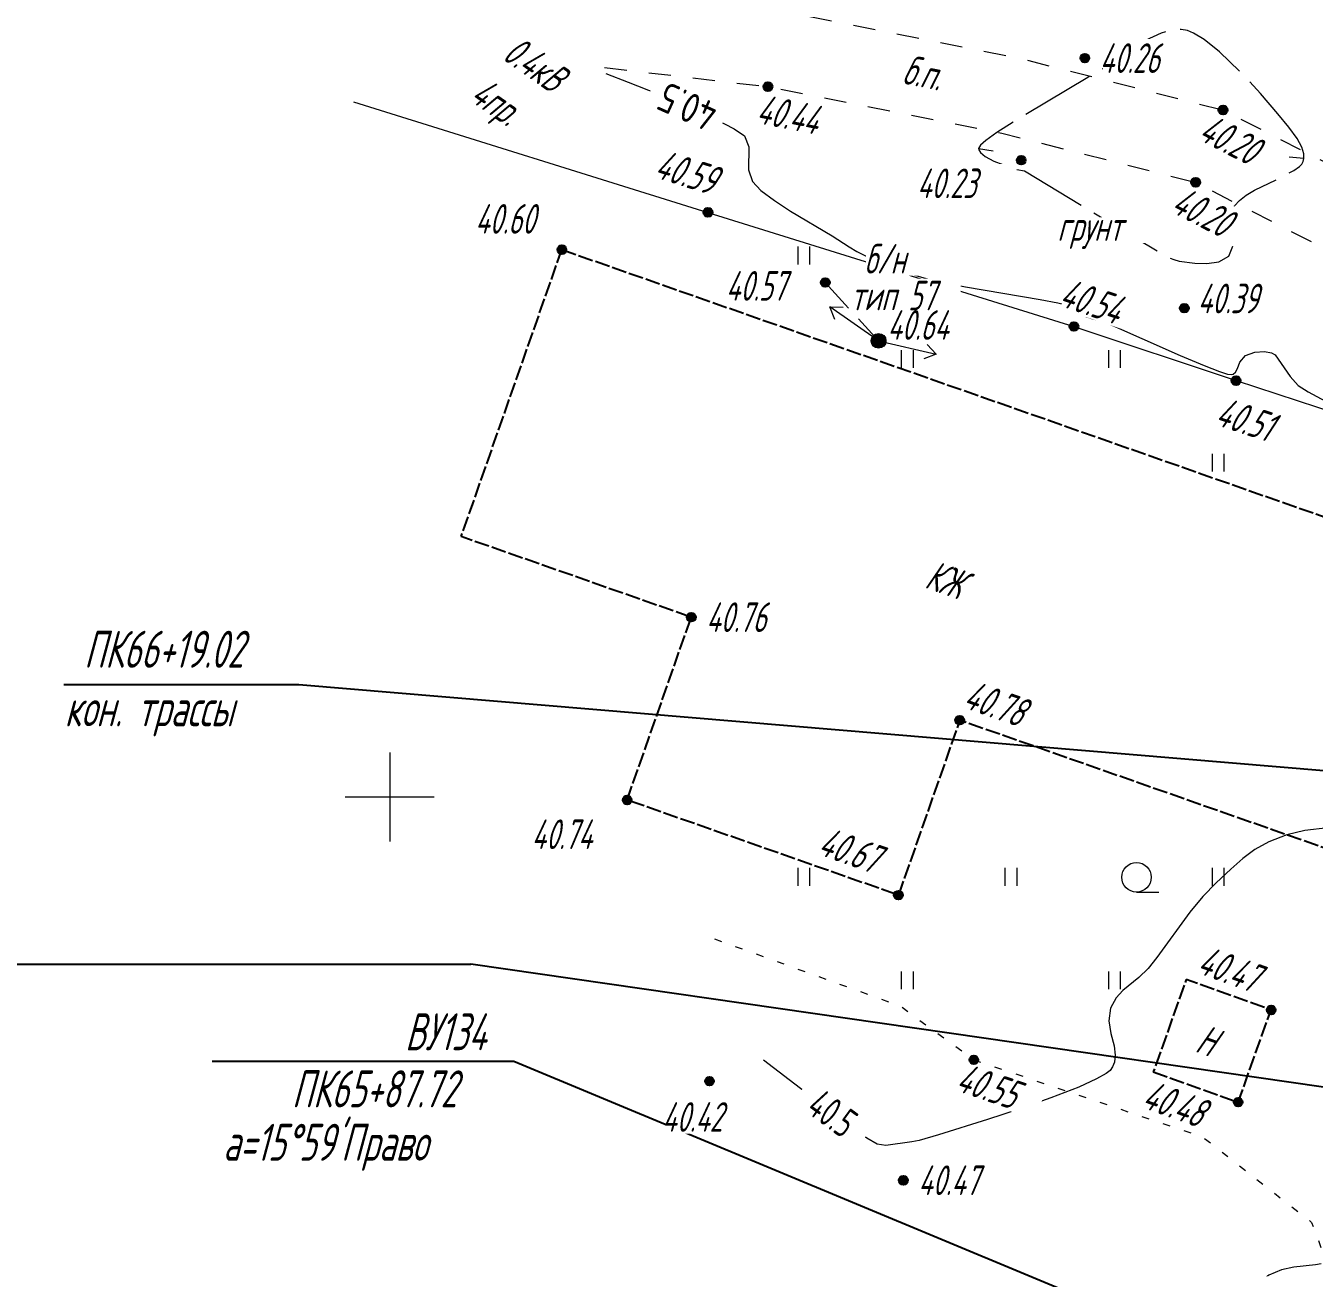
# Model space of a CAD drawing. Extents: x 2208637 to 2213412, y 575334 to 577367.
# Drawn here: x 2210937.7 to 2210981.24, y 576583.74 to 576626.06 of the extents above; entities that cross this region are included whole.
import ezdxf
from ezdxf.enums import TextEntityAlignment as Align

# ---------------------------------------------------------------- set-up
doc = ezdxf.new("R2010")
doc.units = 0
doc.header["$LTSCALE"] = 0.5
for name, pattern in [('2000_106', [3, 2, -1]), ('2000_13', [1, 1, 0]), ('2000_16', [1, 1, 0]), ('2000_366_2', [1.5, 0.5, -1]), ('500_189_3_2', [3, 1.5, -1.5]), ('500_329_3', [6, 5, -1])]:
    doc.linetypes.add(name, pattern=pattern)
doc.layers.get('0').update_dxf_attribs({"lineweight": 25})
for name, color, linetype, lineweight in [('ИИ_ГОРИЗОНТАЛИ_ОСН', 32, 'Continuous', 15), ('ИИ_ДОРОГИ_АД', 7, 'Continuous', 25), ('ИИ_КООРДИНАТНАЯ_СЕТКА', 3, 'Continuous', 25), ('ИИ_ЛЭП_НН', 7, 'Continuous', 25), ('ИИ_ОГРАДЫ', 7, 'Continuous', 25), ('ИИ_ОТМЕТКИ', 7, 'Continuous', 25), ('ИИ_СООРУЖЕНИЯ', 7, 'Continuous', 25), ('ИИ_ТРАССЫ_КЛС', 5, 'Continuous', 40), ('ИИ_УГОДЬЯ', 7, 'Continuous', 25)]:
    doc.layers.add(name, color=color, linetype=linetype, lineweight=lineweight)
doc.styles.add('BM431', font='', dxfattribs={"height": 1})
doc.styles.add('D431', font='', dxfattribs={"height": 1})
doc.styles.add('GOST 2.304', font='cs_gost2304.shx', dxfattribs={"width": 0.8, "oblique": 15})
doc.styles.get('BM431').set_extended_font_data('bm431', italic=True)
doc.styles.get('D431').set_extended_font_data('D431', italic=True)
doc.linetypes.add('2000_476_2_3', pattern='A,5,-0.5,[36,Topography.shx,S=1,R=0,X=0,Y=0],-0.5,5', length=11)

# ---------------------------------------------------------------- blocks, each defined once
blk = doc.blocks.new('Лист 024_УС_ПК2+00-ПК8+57.26|Для согласований 3 лист|Ситуация лист3|2000_115_5')
at = {"color": 0, "linetype": 'Continuous', "lineweight": -2}
for points in [[(0, 0), (4, 0)], [(3.25, 0.5), (4, 0), (3.25, -0.5)]]:
    blk.add_lwpolyline(points, dxfattribs=at)
blk = doc.blocks.new('*U24')
at = {"linetype": 'Continuous', "lineweight": -2, "true_color": 0xffffff}
h = blk.add_hatch(color=7, dxfattribs=at)
h.dxf.hatch_style = 1
edge = h.paths.add_edge_path()
edge.add_arc((-2.696, -4.608), 0.3, 0, 360)
at = {"color": 0, "linetype": '2000_106', "lineweight": -2, "ltscale": 2, "flags": 128}
blk.add_lwpolyline([(0, 0), (-2.696, -4.608)], dxfattribs=at)
at = {"color": 0, "linetype": 'Continuous', "lineweight": -2}
blk.add_circle((-2.696, -4.608), 0.3, dxfattribs=at)
blk = doc.blocks.new('500_12')
at = {"color": 0, "linetype": 'Continuous', "lineweight": -2, "flags": 128}
for points in [[(0, 3), (0, -3)], [(-3, 0), (3, 0)]]:
    blk.add_lwpolyline(points, dxfattribs=at)
at = {"color": 7, "linetype": 'Continuous', "lineweight": -2, "style": 'D431'}
blk.add_attdef('Вертикальная_подпись', (-0.5, 0.5), '', height=2, rotation=90, dxfattribs=at)
blk.add_attdef('Горизонтальная_подпись', (0.5, 0.5), '', height=2, dxfattribs=at)
blk = doc.blocks.new('500_329_6')
at = {"color": 0, "linetype": 'Continuous', "lineweight": -2}
blk.add_lwpolyline([(0, 0), (1, 0)], dxfattribs=at)
blk = doc.blocks.new('500_401')
at = {"color": 0, "linetype": 'Continuous', "lineweight": -2}
for points in [[(-0.4, 0), (-0.4, 1.2)], [(0.4, 0), (0.4, 1.2)]]:
    blk.add_lwpolyline(points, dxfattribs=at)
blk = doc.blocks.new('500_379')
at = {"color": 0, "linetype": 'Continuous', "lineweight": -2}
blk.add_lwpolyline([(0, -1), (1.5, -1)], dxfattribs=at)
blk.add_circle((0, 0), 1, dxfattribs=at)
blk = doc.blocks.new('500_330_1')
at = {"linetype": 'Continuous', "lineweight": -2}
h = blk.add_hatch(color=0, dxfattribs=at)
h.dxf.hatch_style = 1
edge = h.paths.add_edge_path()
edge.add_arc((0, 0), 0.3, 0, 360)
at = {"color": 0, "linetype": 'Continuous', "lineweight": -2}
blk.add_circle((0, 0), 0.3, dxfattribs=at)
at = {"color": 0, "linetype": 'Continuous', "lineweight": -2, "style": 'GOST 2.304', "flags": 1}
for tag, p in [('Номер', (-1, -1)), ('Номер_рабочей_станции', (-1, -3.5))]:
    blk.add_attdef(tag, text='', height=2, dxfattribs=at).set_placement(p, align=Align.RIGHT)
at = {"color": 0, "linetype": 'Continuous', "lineweight": -2, "style": 'GOST 2.304'}
blk.add_attdef('Высота', (1, -1), '', height=2, dxfattribs=at)
at = {"color": 0, "linetype": 'Continuous', "lineweight": -2, "style": 'GOST 2.304', "flags": 1}
blk.add_attdef('Код', (0, -3.5), '', height=2, dxfattribs=at)
blk = doc.blocks.new('*U57')
at = {"linetype": 'Continuous', "lineweight": -2, "true_color": 0xffffff}
h = blk.add_hatch(color=7, dxfattribs=at)
h.dxf.hatch_style = 1
edge = h.paths.add_edge_path()
edge.add_arc((0, 0), 0.5, 0, 360)
at = {"linetype": 'Continuous', "lineweight": -2}
h = blk.add_hatch(color=0, dxfattribs=at)
edge = h.paths.add_edge_path()
edge.add_arc((0, 0), 0.1, 0, 360)
at = {"color": 0, "linetype": 'Continuous', "lineweight": -2}
for radius in [0.5, 0.1]:
    blk.add_circle((0, 0), radius, dxfattribs=at)
for tag, p, style in [('Номер', (0, -3), 'D431'), ('Тип', (0, -5.5), 'D431'), ('Высота', (0, -8), 'D431'), ('Пояснительная_надпись', (0, -10.5), 'BM431')]:
    blk.add_attdef(tag, p, '', height=2, dxfattribs=dict(at, style=style))
blk = doc.blocks.new('*U55')
at = {"color": 7, "true_color": 0xffffff}
blk.add_wipeout([(-2.616, 1.1), (2.716, 1.1), (2.716, -1.1), (-2.616, -1.1)], dxfattribs=at)
at = {"color": 0, "linetype": 'Continuous', "lineweight": -2, "style": 'GOST 2.304'}
blk.add_attdef('Высота', text='', height=2, dxfattribs=at).set_placement((0, 0), align=Align.MIDDLE_CENTER)

msp = doc.modelspace()

# ---------------------------------------------------------------- linework, layer by layer
at = {"layer": 'ИИ_ГОРИЗОНТАЛИ_ОСН', "color": 32, "linetype": '500_329_3', "lineweight": 20, "elevation": 40.25, "flags": 128}
msp.add_lwpolyline([(2210980.665, 576622.255), (2210980.382, 576622.641), (2210980.016, 576623.092), (2210979.423, 576623.779), (2210978.742, 576624.509), (2210978.043, 576625.178), (2210977.518, 576625.6), (2210977.166, 576625.817), (2210976.96, 576625.902), (2210976.741, 576625.936), (2210976.478, 576625.922), (2210976.068, 576625.817), (2210975.524, 576625.568), (2210974.914, 576625.18), (2210974.266, 576624.679), (2210974.043, 576624.579), (2210973.59, 576624.317), (2210971.125, 576622.844), (2210970.517, 576622.459), (2210970.141, 576622.189), (2210969.961, 576622.027), (2210969.897, 576621.912), (2210969.906, 576621.869), (2210969.962, 576621.78), (2210970.123, 576621.65), (2210970.416, 576621.492), (2210971.105, 576621.223), (2210971.455, 576621.157), (2210975.231, 576618.869), (2210976.277, 576618.253), (2210976.494, 576618.16), (2210976.676, 576618.104), (2210977.204, 576618.045), (2210977.608, 576618.028), (2210978.022, 576618.084), (2210978.35, 576618.273), (2210978.486, 576618.614), (2210978.467, 576619.028), (2210978.408, 576619.431), (2210978.424, 576619.739), (2210978.552, 576619.983), (2210978.713, 576620.156), (2210978.938, 576620.341), (2210979.227, 576620.51), (2210980.198, 576620.981), (2210980.554, 576621.174), (2210980.747, 576621.305), (2210980.826, 576621.382), (2210980.869, 576621.473), (2210980.894, 576621.581), (2210980.889, 576621.741), (2210980.819, 576621.958)], close=True, dxfattribs=at)
at = {"layer": 'ИИ_ГОРИЗОНТАЛИ_ОСН', "elevation": 40.5, "flags": 128}
for points in [[(2210957.301, 576624.448), (2210958.054, 576624.162), (2210959.056, 576623.758), (2210960.063, 576623.333), (2210960.961, 576622.928), (2210961.64, 576622.584), (2210961.986, 576622.34), (2210962.14, 576621.972), (2210962.125, 576621.2), (2210962.261, 576620.8), (2210962.546, 576620.5), (2210963.001, 576620.158), (2210963.547, 576619.803), (2210964.954, 576618.965), (2210965.525, 576618.59), (2210965.782, 576618.437), (2210966.122, 576618.264), (2210966.81, 576617.959), (2210967.652, 576617.66), (2210968.17, 576617.508), (2210968.708, 576617.384), (2210969.458, 576617.241), (2210971.979, 576616.808), (2210972.578, 576616.699), (2210972.89, 576616.625), (2210973.152, 576616.49), (2210973.349, 576616.347), (2210973.555, 576616.225), (2210973.751, 576616.157), (2210974.115, 576616.065), (2210976.712, 576614.921), (2210977.521, 576614.581), (2210978.039, 576614.381), (2210978.312, 576614.293), (2210978.454, 576614.274), (2210978.503, 576614.294), (2210978.577, 576614.355), (2210978.652, 576614.486), (2210978.732, 576614.695), (2210978.916, 576614.917), (2210979.233, 576615.028), (2210979.562, 576615.053), (2210979.801, 576615.016), (2210979.92, 576614.94), (2210980.424, 576614.207), (2210980.697, 576613.906), (2210981.038, 576613.697), (2210983.961, 576612.114)], [(2210981.7, 576598.956), (2210980.923, 576598.864), (2210980.311, 576598.72), (2210979.704, 576598.48), (2210979.236, 576598.224), (2210978.833, 576597.926), (2210978.422, 576597.561), (2210977.931, 576597.101), (2210977.476, 576596.631), (2210977.041, 576596.107), (2210975.918, 576594.577), (2210975.626, 576594.207), (2210975.314, 576593.897), (2210974.77, 576593.463), (2210974.546, 576593.214), (2210974.36, 576592.862), (2210974.296, 576592.435), (2210974.369, 576592.01), (2210974.476, 576591.593), (2210974.517, 576591.269), (2210974.487, 576591.034), (2210974.426, 576590.882), (2210974.34, 576590.759), (2210974.206, 576590.653), (2210973.889, 576590.471), (2210973.289, 576590.198), (2210972.336, 576589.827), (2210971.269, 576589.451), (2210970.204, 576589.099), (2210968.55, 576588.583), (2210967.89, 576588.395), (2210967.643, 576588.345), (2210966.768, 576588.217), (2210966.474, 576588.262), (2210966.128, 576588.473), (2210965.425, 576588.968), (2210962.636, 576591.101)]]:
    msp.add_lwpolyline(points, dxfattribs=at)
at = {"layer": 'ИИ_ГОРИЗОНТАЛИ_ОСН', "color": 32, "linetype": '500_329_3', "lineweight": 20, "elevation": 40.25, "flags": 128}
msp.add_lwpolyline([(2211042.266, 576569.609), (2211042.209, 576569.794), (2211042.187, 576570.098), (2211042.132, 576570.431), (2211041.972, 576570.707), (2211041.643, 576570.796), (2211040.966, 576570.859), (2211039.009, 576570.991), (2211037.95, 576571.102), (2211036.985, 576571.27), (2211036.355, 576571.46), (2211036.002, 576571.642), (2211035.838, 576571.784), (2211035.718, 576571.97), (2211035.63, 576572.19), (2211035.575, 576572.53), (2211035.624, 576573.007), (2211035.838, 576573.646), (2211036.545, 576575.095), (2211037.256, 576576.663), (2211037.662, 576577.392), (2211038.827, 576579.291), (2211039.017, 576579.672), (2211039.098, 576579.909), (2211039.117, 576580.101), (2211039.101, 576580.195), (2211039.026, 576580.367), (2211038.838, 576580.591), (2211038.152, 576581.143), (2211038.032, 576581.476), (2211038.304, 576581.781), (2211038.871, 576582.088), (2211040.003, 576582.57), (2211040.251, 576582.691), (2211040.364, 576582.784), (2211040.378, 576582.905), (2211040.337, 576583.019), (2211040.244, 576583.178), (2211040.166, 576583.424), (2211040.229, 576583.703), (2211040.386, 576584.154), (2211040.557, 576584.724), (2211040.66, 576585.355), (2211040.615, 576585.992), (2211040.458, 576586.507), (2211040.228, 576587.014), (2211039.92, 576587.51), (2211039.529, 576587.991), (2211039.048, 576588.454), (2211038.474, 576588.895), (2211037.832, 576589.226), (2211037.024, 576589.492), (2211036.121, 576589.71), (2211034.325, 576590.064), (2211033.576, 576590.232), (2211033.024, 576590.416), (2211032.429, 576590.735), (2211031.876, 576591.099), (2211030.929, 576591.807), (2211030.623, 576591.757), (2211030.468, 576592.093), (2211030.295, 576592.394), (2211030.075, 576592.681), (2211029.786, 576592.878), (2211029.444, 576593.022), (2211029.114, 576593.197), (2211028.86, 576593.488), (2211028.791, 576593.919), (2211028.771, 576594.748), (2211028.789, 576595.842), (2211028.902, 576598.298), (2211029.047, 576600.23), (2211029.107, 576600.669), (2211029.196, 576601.039), (2211029.293, 576601.353), (2211029.434, 576601.607), (2211029.66, 576601.793), (2211029.958, 576601.824), (2211030.572, 576601.605), (2211030.825, 576601.649), (2211030.964, 576601.945), (2211031.083, 576602.521), (2211031.179, 576603.253), (2211031.25, 576604.013), (2211031.29, 576604.678), (2211031.293, 576605.509), (2211031.277, 576605.829), (2211031.204, 576606.12), (2211031.028, 576606.418), (2211030.644, 576606.676), (2211028.883, 576607.381), (2211028.673, 576607.51), (2211028.616, 576607.588), (2211028.617, 576607.624), (2211028.638, 576607.65), (2211028.736, 576607.678), (2211029.008, 576607.67), (2211029.542, 576607.586), (2211030.363, 576607.406), (2211032.185, 576606.942), (2211032.498, 576606.938), (2211032.648, 576606.893), (2211032.802, 576606.751), (2211033.266, 576606.173), (2211033.578, 576605.842), (2211033.894, 576605.601), (2211035.973, 576604.187), (2211036.78, 576603.608), (2211037.513, 576603.038), (2211038.093, 576602.512), (2211038.442, 576602.069), (2211038.67, 576601.372), (2211038.738, 576600.612), (2211038.71, 576599.91), (2211038.622, 576599.164), (2211038.725, 576598.985), (2211037.113, 576597.868), (2211036.364, 576597.303), (2211035.906, 576596.901), (2211035.707, 576596.663), (2211035.666, 576596.548), (2211035.677, 576596.505), (2211035.709, 576596.475), (2211035.819, 576596.451), (2211036.088, 576596.498), (2211036.591, 576596.682), (2211037.352, 576597.04), (2211038.129, 576597.454), (2211038.783, 576597.829), (2211039.173, 576598.073), (2211039.435, 576598.271), (2211039.624, 576598.451), (2211040.004, 576598.913), (2211040.531, 576599.485), (2211040.822, 576599.848), (2211041.066, 576600.271), (2211041.215, 576600.765), (2211041.218, 576601.25), (2211041.095, 576601.679), (2211040.714, 576602.581), (2211040.574, 576603.161), (2211040.53, 576603.692), (2211040.534, 576604.217), (2211040.578, 576605.34), (2211040.565, 576605.982), (2211040.493, 576606.707), (2211040.355, 576607.474), (2211040.178, 576608.207), (2211039.986, 576608.877), (2211039.399, 576610.714), (2211039.338, 576610.933), (2211039.29, 576611.217), (2211039.326, 576611.651), (2211039.429, 576612.187), (2211039.472, 576612.694), (2211039.325, 576613.038), (2211038.985, 576613.079), (2211038.42, 576612.952), (2211037.743, 576612.726), (2211036.493, 576612.247), (2211036.143, 576612.13), (2211035.814, 576612.067), (2211035.215, 576612.011), (2211034.873, 576612.017), (2211033.881, 576612.077), (2211033.397, 576612.088), (2211033.034, 576612.055), (2211032.752, 576611.956), (2211032.337, 576611.69), (2211032.056, 576611.574), (2211031.675, 576611.546), (2211030.289, 576611.581), (2211029.474, 576611.552), (2211028.706, 576611.431), (2211028.08, 576611.172), (2211027.602, 576610.729), (2211027.214, 576610.152), (2211026.914, 576609.534), (2211026.7, 576608.973), (2211026.526, 576608.402), (2211026.464, 576608.32), (2211026.465, 576608.231), (2211025.778, 576606.784), (2211025.682, 576606.561), (2211025.63, 576606.398), (2211025.636, 576606.243), (2211025.722, 576606.142), (2211025.854, 576606.043), (2211025.956, 576605.902), (2211025.956, 576605.68), (2211025.831, 576604.857), (2211025.811, 576604.351), (2211025.85, 576603.969), (2211026.162, 576602.387), (2211026.277, 576601.728), (2211026.371, 576601.01), (2211026.424, 576600.386), (2211026.506, 576598.854), (2211026.626, 576594.964), (2211026.636, 576594.265), (2211026.611, 576592.685), (2211026.638, 576592.12), (2211026.711, 576591.429), (2211026.861, 576590.711), (2211027.078, 576590.07), (2211027.317, 576589.457), (2211027.531, 576588.823), (2211027.674, 576588.118), (2211027.699, 576587.29), (2211027.623, 576586.552), (2211027.482, 576585.869), (2211027.278, 576585.21), (2211027.015, 576584.547), (2211026.695, 576583.849), (2211025.898, 576582.234), (2211025.495, 576581.328), (2211024.821, 576579.614), (2211024.459, 576578.859), (2211024.02, 576578.206), (2211023.583, 576577.775), (2211023.19, 576577.513), (2211022.891, 576577.371), (2211022.598, 576577.27), (2211022.319, 576577.212), (2211021.865, 576577.179), (2211021.204, 576577.227), (2211020.31, 576577.413), (2211019.374, 576577.714), (2211018.429, 576578.1), (2211017.505, 576578.542), (2211016.638, 576579.013), (2211015.859, 576579.483), (2211015.202, 576579.925), (2211014.511, 576580.503), (2211013.932, 576581.139), (2211013.447, 576581.798), (2211012.366, 576583.529), (2211012.069, 576583.901), (2211011.409, 576584.651), (2211011.119, 576584.943), (2211010.857, 576585.121), (2211010.626, 576585.218), (2211010.449, 576585.262), (2211010.278, 576585.281), (2211010.111, 576585.256), (2211009.819, 576585.147), (2211009.364, 576584.899), (2211008.03, 576584.046), (2211007.33, 576583.664), (2211006.79, 576583.46), (2211006.41, 576583.398), (2211006.173, 576583.41), (2211005.934, 576583.475), (2211005.696, 576583.594), (2211005.373, 576583.848), (2211005, 576584.293), (2211004.614, 576584.945), (2211004.03, 576586.18), (2211003.794, 576586.557), (2211003.465, 576586.838), (2211003.16, 576587.022), (2211002.883, 576587.217), (2211002.637, 576587.533), (2211002.534, 576587.931), (2211002.446, 576588.647), (2211002.182, 576591.69), (2211002.06, 576592.666), (2211001.906, 576593.453), (2211001.71, 576593.951), (2211001.315, 576594.385), (2211000.858, 576594.688), (2211000.37, 576594.9), (2210999.427, 576595.213), (2210998.949, 576595.354), (2210998.16, 576595.469), (2210997.722, 576595.562), (2210997.302, 576595.736), (2210996.967, 576595.935), (2210996.653, 576596.072), (2210996.297, 576596.064), (2210995.95, 576595.828), (2210995.488, 576595.343), (2210994.986, 576594.727), (2210994.513, 576594.095), (2210994.144, 576593.566), (2210993.951, 576593.255), (2210993.841, 576592.979), (2210993.754, 576592.435), (2210993.761, 576592.146), (2210993.857, 576590.974), (2210993.867, 576590.217), (2210993.8, 576589.431), (2210993.663, 576588.824), (2210993.498, 576588.403), (2210993.272, 576588.026), (2210992.984, 576587.719), (2210992.589, 576587.413), (2210991.932, 576587.013), (2210990.963, 576586.542), (2210989.917, 576586.118), (2210988.884, 576585.761), (2210987.954, 576585.49), (2210987.219, 576585.322), (2210986.769, 576585.277), (2210986.389, 576585.403), (2210986.096, 576585.65), (2210985.835, 576585.935), (2210985.609, 576586.134), (2210985.412, 576586.237), (2210985.259, 576586.274), (2210985.099, 576586.278), (2210984.923, 576586.244), (2210984.61, 576586.132), (2210984.13, 576585.895), (2210983.492, 576585.518), (2210981.752, 576584.349), (2210981.523, 576584.233), (2210981.286, 576584.184), (2210980.554, 576584.115), (2210980.129, 576584.022), (2210979.71, 576583.839), (2210979.379, 576583.59), (2210979.05, 576583.251), (2210977.477, 576581.265), (2210977.037, 576580.8), (2210974.838, 576578.683), (2210974.016, 576577.836), (2210973.252, 576576.969), (2210972.607, 576576.111), (2210972.218, 576575.452), (2210972.02, 576574.983), (2210971.941, 576574.687), (2210971.904, 576574.367), (2210971.916, 576574.031), (2210972.022, 576573.568), (2210972.296, 576573.01), (2210972.781, 576572.371), (2210973.335, 576571.746), (2210973.86, 576571.082), (2210974.261, 576570.327), (2210974.439, 576569.428), (2210974.384, 576568.517), (2210974.183, 576567.549), (2210973.876, 576566.581), (2210973.499, 576565.666), (2210973.092, 576564.858), (2210972.693, 576564.212), (2210972.404, 576563.849), (2210972.219, 576563.684), (2210972.115, 576563.632), (2210972.005, 576563.633), (2210971.897, 576563.702), (2210971.776, 576563.918), (2210971.659, 576564.363), (2210971.515, 576565.052), (2210971.341, 576565.607), (2210971.143, 576565.971), (2210970.967, 576566.17), (2210970.771, 576566.313), (2210970.577, 576566.425), (2210970.263, 576566.567), (2210969.808, 576566.706), (2210969.185, 576566.8), (2210968.513, 576566.802), (2210967.801, 576566.711), (2210967.061, 576566.524), (2210966.423, 576566.209), (2210965.802, 576565.719), (2210965.204, 576565.134), (2210964.108, 576563.99), (2210963.715, 576563.654), (2210963.441, 576563.486), (2210963.269, 576563.423), (2210963.073, 576563.403), (2210962.857, 576563.434), (2210962.552, 576563.565), (2210962.189, 576563.83)], dxfattribs=at)
at = {"layer": 'ИИ_ДОРОГИ_АД', "color": 7, "linetype": '500_189_3_2', "lineweight": 20, "flags": 128}
for points in [[(2210956.76, 576627.325), (2210963.185, 576626.578), (2210971.254, 576624.974), (2210978.16, 576623.217), (2210983.225, 576620.622), (2210989.331, 576616.88), (2210992.575, 576613.772), (2210993.779, 576612.058)], [(2210957.264, 576624.649), (2210962.78, 576624.008), (2210970.68, 576622.438), (2210977.235, 576620.77), (2210981.951, 576618.354), (2210987.734, 576614.809), (2210990.593, 576612.07), (2210992.457, 576609.416), (2210995.704, 576603.964), (2210996.615, 576596.871), (2210997.368, 576583.615), (2210997.997, 576575.713), (2211001.654, 576563.382), (2211001.813, 576562.591)]]:
    msp.add_lwpolyline(points, dxfattribs=at)
at = {"layer": 'ИИ_ОГРАДЫ', "linetype": '2000_476_2_3', "lineweight": 20, "flags": 128}
msp.add_lwpolyline([(2210948.782, 576623.493), (2210960.755, 576619.757), (2210973.12, 576615.9), (2210978.6, 576614.07), (2210988.91, 576610.7)], dxfattribs=at)
at = {"layer": 'ИИ_СООРУЖЕНИЯ', "linetype": '2000_13', "flags": 128}
msp.add_lwpolyline([(2210955.819, 576618.5), (2210987.724, 576607.312), (2210984.229, 576597.346), (2210969.263, 576602.594), (2210967.19, 576596.683), (2210958.024, 576599.897), (2210960.19, 576606.076), (2210952.418, 576608.801)], close=True, dxfattribs=at)
at = {"layer": 'ИИ_СООРУЖЕНИЯ', "linetype": '2000_16', "flags": 128}
msp.add_lwpolyline([(2210975.802, 576590.713), (2210978.67, 576589.686), (2210979.785, 576592.802), (2210976.917, 576593.828)], close=True, dxfattribs=at)
at = {"layer": 'ИИ_ТРАССЫ_КЛС', "lineweight": 25, "flags": 128}
for points in [[(2211013.11, 576598.234), (2210946.925, 576603.788), (2210938.994, 576603.788)], [(2210879.12, 576594.349), (2210952.742, 576594.349)], [(2211012.703, 576585.696), (2210952.742, 576594.349)], [(2211012.094, 576566.952), (2210954.191, 576591.063), (2210944.005, 576591.063)]]:
    msp.add_lwpolyline(points, dxfattribs=at)
at = {"layer": 'ИИ_УГОДЬЯ', "linetype": '2000_366_2', "lineweight": 20, "flags": 128}
msp.add_lwpolyline([(2210960.973, 576595.206), (2210967.258, 576592.934), (2210969.739, 576591.116), (2210977.472, 576588.513), (2210981.153, 576585.622), (2210982.046, 576583.233), (2210983.554, 576579.2), (2210984.948, 576573.82)], dxfattribs=at)

# ---------------------------------------------------------------- block references
at = {"layer": 'ИИ_ГОРИЗОНТАЛИ_ОСН'}
for p, xscale, yscale, zscale, rotation in [((2210969.897, 576621.912, 40.25), 0.5, 0.5, 0.5, 350.8101780647469), ((2210980.894, 576621.581, 40.25), 0.4999999999999998, 0.4999999999999998, 0.4999999999999998, 174.5963120590373)]:
    msp.add_blockref('500_329_6', p, dxfattribs=dict(at, xscale=xscale, yscale=yscale, zscale=zscale, rotation=rotation))
at = {"layer": 'ИИ_КООРДИНАТНАЯ_СЕТКА', "color": 3, "lineweight": 20, "xscale": 0.5, "yscale": 0.5, "zscale": 0.5}
msp.add_blockref('500_12', (2210950, 576600), dxfattribs=at)
at = {"layer": 'ИИ_ЛЭП_НН', "lineweight": 20, "ltscale": 0.5, "xscale": 0.5, "yscale": 0.5, "zscale": 0.5}
for name, rotation in [('*U24', 252.7382492613358), ('Лист 024_УС_ПК2+00-ПК8+57.26|Для согласований 3 лист|Ситуация лист3|2000_115_5', 145.0922998764854), ('Лист 024_УС_ПК2+00-ПК8+57.26|Для согласований 3 лист|Ситуация лист3|2000_115_5', 346.9441035172021)]:
    msp.add_blockref(name, (2210966.518, 576615.416), dxfattribs=dict(at, rotation=rotation))
at = {"layer": 'ИИ_УГОДЬЯ', "lineweight": 20, "xscale": 0.5, "yscale": 0.5, "zscale": 0.5}
for name, p in [('500_401', (2210964, 576618)), ('500_401', (2210967.5, 576614.5)), ('500_401', (2210974.5, 576614.5)), ('500_401', (2210978, 576611)), ('500_401', (2210964, 576597)), ('500_401', (2210971, 576597)), ('500_379', (2210975.235, 576597.286)), ('500_401', (2210978, 576597)), ('500_401', (2210967.5, 576593.5)), ('500_401', (2210974.5, 576593.5))]:
    msp.add_blockref(name, p, dxfattribs=at)

# ---------------------------------------------------------------- wipeouts: each hides what was drawn before it
at = {"lineweight": 0}
for points in [[(2210939.735, 576604.28), (2210947.049, 576604.28), (2210947.049, 576605.802), (2210939.735, 576605.802)], [(2210879.531, 576594.674), (2210950.766, 576594.674), (2210950.766, 576596.163), (2210879.531, 576596.163)]]:
    msp.add_wipeout(points, dxfattribs=at).dxf.layer = 'ИИ_ТРАССЫ_КЛС'

# ---------------------------------------------------------------- next in the draw order: texts
at = {"layer": 'ИИ_ТРАССЫ_КЛС', "lineweight": 25, "style": 'GOST 2.304', "oblique": 15, "width": 0.8}
msp.add_text('ПК66+19.02', height=1.25, dxfattribs=at).set_placement((2210939.672, 576604.368))

# ---------------------------------------------------------------- next in the draw order: wipeouts: each hides what was drawn before it
at = {"lineweight": 0}
for points, layer in [([(2210961.439, 576623.338), (2210959.154, 576624.368), (2210958.686, 576623.328), (2210960.971, 576622.299)], 'ИИ_ГОРИЗОНТАЛИ_ОСН'), ([(2210963.809, 576589.444), (2210965.451, 576588.244), (2210966.124, 576589.164), (2210964.482, 576590.364)], 'ИИ_ГОРИЗОНТАЛИ_ОСН'), ([(2210967.324, 576624.041), (2210968.841, 576623.739), (2210969.063, 576624.857), (2210967.546, 576625.159)], 'ИИ_ДОРОГИ_АД'), ([(2210972.636, 576618.724), (2210975.793, 576618.724), (2210975.793, 576619.595), (2210972.636, 576619.595)], 'ИИ_ДОРОГИ_АД'), ([(2210953.758, 576624.878), (2210956.143, 576623.214), (2210956.795, 576624.148), (2210954.41, 576625.812)], 'ИИ_ЛЭП_НН'), ([(2210966.094, 576617.621), (2210967.934, 576617.621), (2210967.934, 576618.761), (2210966.094, 576618.761)], 'ИИ_ЛЭП_НН'), ([(2210974.107, 576624.4), (2210976.828, 576624.4), (2210976.828, 576625.617), (2210974.107, 576625.617)], 'ИИ_ОТМЕТКИ'), ([(2210962.45, 576622.692), (2210965.118, 576622.161), (2210965.34, 576623.279), (2210962.672, 576623.81)], 'ИИ_ОТМЕТКИ'), ([(2210958.987, 576620.849), (2210961.661, 576620.014), (2210962.001, 576621.103), (2210959.327, 576621.937)], 'ИИ_ОТМЕТКИ'), ([(2210967.931, 576620.169), (2210970.732, 576620.169), (2210970.732, 576621.387), (2210967.931, 576621.387)], 'ИИ_ОТМЕТКИ'), ([(2210976.413, 576619.679), (2210978.906, 576618.402), (2210979.461, 576619.485), (2210976.968, 576620.763)], 'ИИ_ОТМЕТКИ'), ([(2210953.001, 576618.968), (2210955.802, 576618.968), (2210955.802, 576620.166), (2210953.001, 576620.166)], 'ИИ_ОТМЕТКИ'), ([(2210961.473, 576616.704), (2210964.294, 576616.704), (2210964.294, 576617.844), (2210961.473, 576617.844)], 'ИИ_ОТМЕТКИ'), ([(2210972.662, 576616.509), (2210975.185, 576615.666), (2210975.546, 576616.747), (2210973.023, 576617.59)], 'ИИ_ОТМЕТКИ'), ([(2210977.414, 576616.277), (2210980.215, 576616.277), (2210980.215, 576617.417), (2210977.414, 576617.417)], 'ИИ_ОТМЕТКИ'), ([(2210966.929, 576615.382), (2210969.589, 576615.382), (2210969.589, 576616.58), (2210966.929, 576616.58)], 'ИИ_ОТМЕТКИ'), ([(2210977.933, 576612.487), (2210980.444, 576611.667), (2210980.798, 576612.75), (2210978.288, 576613.571)], 'ИИ_ОТМЕТКИ'), ([(2210960.807, 576605.506), (2210963.548, 576605.506), (2210963.548, 576606.704), (2210960.807, 576606.704)], 'ИИ_ОТМЕТКИ'), ([(2210969.415, 576602.928), (2210972.077, 576601.995), (2210972.454, 576603.07), (2210969.792, 576604.004)], 'ИИ_ОТМЕТКИ'), ([(2210954.908, 576598.17), (2210957.588, 576598.17), (2210957.588, 576599.31), (2210954.908, 576599.31)], 'ИИ_ОТМЕТКИ'), ([(2210964.505, 576597.967), (2210967.167, 576597.034), (2210967.564, 576598.164), (2210964.902, 576599.098)], 'ИИ_ОТМЕТКИ'), ([(2210977.318, 576593.958), (2210980.03, 576592.987), (2210980.415, 576594.06), (2210977.702, 576595.031)], 'ИИ_ОТМЕТКИ'), ([(2210969.168, 576589.986), (2210971.822, 576589.092), (2210972.186, 576590.173), (2210969.531, 576591.066)], 'ИИ_ОТМЕТКИ'), ([(2210975.453, 576589.41), (2210978.147, 576588.446), (2210978.531, 576589.519), (2210975.837, 576590.483)], 'ИИ_ОТМЕТКИ'), ([(2210959.322, 576588.616), (2210962.206, 576588.616), (2210962.206, 576589.833), (2210959.322, 576589.833)], 'ИИ_ОТМЕТКИ'), ([(2210967.974, 576586.477), (2210970.855, 576586.477), (2210970.855, 576587.617), (2210967.974, 576587.617)], 'ИИ_ОТМЕТКИ'), ([(2210978.54, 576582.581), (2210981.181, 576582.581), (2210981.181, 576583.798), (2210978.54, 576583.798)], 'ИИ_ОТМЕТКИ'), ([(2210968.061, 576607), (2210969.654, 576606.441), (2210970.031, 576607.517), (2210968.439, 576608.076)], 'ИИ_СООРУЖЕНИЯ'), ([(2210977.2, 576591.319), (2210977.998, 576591.033), (2210978.382, 576592.106), (2210977.584, 576592.392)], 'ИИ_СООРУЖЕНИЯ'), ([(2210939.079, 576602.301), (2210946.814, 576602.301), (2210946.814, 576603.389), (2210939.079, 576603.389)], 'ИИ_ТРАССЫ_КЛС'), ([(2210950.58, 576591.352), (2210954.339, 576591.352), (2210954.339, 576592.777), (2210950.58, 576592.777)], 'ИИ_ТРАССЫ_КЛС'), ([(2210946.755, 576589.422), (2210954.344, 576589.422), (2210954.344, 576590.944), (2210946.755, 576590.944)], 'ИИ_ТРАССЫ_КЛС'), ([(2210944.438, 576587.617), (2210953.913, 576587.617), (2210953.913, 576589.074), (2210944.438, 576589.074)], 'ИИ_ТРАССЫ_КЛС')]:
    msp.add_wipeout(points, dxfattribs=at).dxf.layer = layer

# ---------------------------------------------------------------- next in the draw order: block references
at = {"layer": 'ИИ_ГОРИЗОНТАЛИ_ОСН', "color": 32, "lineweight": 20, "xscale": 0.5, "yscale": 0.5, "zscale": 0.5, "rotation": 155.7425411301938}
msp.add_blockref('*U55', (2210960.063, 576623.333, 40.5), dxfattribs=at).add_auto_attribs({'Высота': '40.5'})
at = {"layer": 'ИИ_ГОРИЗОНТАЛИ_ОСН', "color": 32, "lineweight": 20}
ref = msp.add_blockref('*U55', (2210964.966, 576589.304, 40.5), dxfattribs=dict(at, xscale=0.5, yscale=0.5, zscale=0.5, rotation=323.8181911162335))
ref.add_attrib('Высота', '40.5', dxfattribs={"layer": '0', "color": 0, "linetype": 'Continuous', "lineweight": -2, "height": 1, "rotation": 323.8182, "style": 'GOST 2.304', "width": 0.8}).set_placement((2210964.966, 576589.304, 40.5), align=Align.MIDDLE_CENTER)
at = {"layer": 'ИИ_ОТМЕТКИ'}
ref = msp.add_blockref('500_330_1', (2210973.49, 576624.97, 40.26), dxfattribs=dict(at, xscale=0.5, yscale=0.5, zscale=0.5))
ref.add_attrib('Высота', '40.26', (2210973.99, 576624.47, 40.26), dxfattribs={"layer": '0', "color": 0, "linetype": 'Continuous', "lineweight": -2, "height": 1, "style": 'GOST 2.304', "oblique": 15, "width": 0.8})
ref = msp.add_blockref('500_330_1', (2210962.78, 576624.008, 40.444), dxfattribs=dict(at, xscale=0.4999999999999998, yscale=0.4999999999999998, zscale=0.4999999999999998, rotation=348.7587193039888))
ref.add_attrib('Высота', '40.44', (2210962.349, 576622.783), dxfattribs={"layer": '0', "color": 0, "linetype": 'Continuous', "lineweight": -2, "height": 1, "rotation": 348.7587, "style": 'GOST 2.304', "oblique": 15, "width": 0.8})
ref = msp.add_blockref('500_330_1', (2210960.755, 576619.757, 40.586), dxfattribs=dict(at, xscale=0.5, yscale=0.5, zscale=0.5, rotation=342.6737878483681))
ref.add_attrib('Высота', '40.59', (2210958.897, 576620.95), dxfattribs={"layer": '0', "color": 0, "linetype": 'Continuous', "lineweight": -2, "height": 1, "rotation": 342.6738, "style": 'GOST 2.304', "oblique": 15, "width": 0.8})
ref = msp.add_blockref('500_330_1', (2210971.34, 576621.52, 40.23), dxfattribs=dict(at, xscale=0.5, yscale=0.5, zscale=0.5))
ref.add_attrib('Высота', '40.23', (2210967.814, 576620.239), dxfattribs={"layer": '0', "color": 0, "linetype": 'Continuous', "lineweight": -2, "height": 1, "style": 'GOST 2.304', "oblique": 15, "width": 0.8})
ref = msp.add_blockref('500_330_1', (2210955.819, 576618.5, 40.596), dxfattribs=dict(at, xscale=0.5, yscale=0.5, zscale=0.5))
ref.add_attrib('Высота', '40.60', (2210952.884, 576619.038), dxfattribs={"layer": '0', "color": 0, "linetype": 'Continuous', "lineweight": -2, "height": 1, "style": 'GOST 2.304', "oblique": 15, "width": 0.8})
ref = msp.add_blockref('500_330_1', (2210964.718, 576617.387, 40.573), dxfattribs=dict(at, xscale=0.5, yscale=0.5, zscale=0.5))
ref.add_attrib('Высота', '40.57', (2210961.356, 576616.774), dxfattribs={"layer": '0', "color": 0, "linetype": 'Continuous', "lineweight": -2, "height": 1, "style": 'GOST 2.304', "oblique": 15, "width": 0.8})
ref = msp.add_blockref('500_330_1', (2210973.12, 576615.9, 40.54), dxfattribs=dict(at, xscale=0.5, yscale=0.5, zscale=0.5, rotation=341.5336905995308))
ref.add_attrib('Высота', '40.54', (2210972.573, 576616.612), dxfattribs={"layer": '0', "color": 0, "linetype": 'Continuous', "lineweight": -2, "height": 1, "rotation": 341.5337, "style": 'GOST 2.304', "oblique": 15, "width": 0.8})
ref = msp.add_blockref('500_330_1', (2210976.85, 576616.52, 40.39), dxfattribs=dict(at, xscale=0.5, yscale=0.5, zscale=0.5))
ref.add_attrib('Высота', '40.39', (2210977.297, 576616.347), dxfattribs={"layer": '0', "color": 0, "linetype": 'Continuous', "lineweight": -2, "height": 1, "style": 'GOST 2.304', "oblique": 15, "width": 0.8})
ref = msp.add_blockref('500_330_1', (2210978.6, 576614.07, 40.51), dxfattribs=dict(at, xscale=0.5, yscale=0.5, zscale=0.5, rotation=341.8991335689416))
ref.add_attrib('Высота', '40.51', (2210977.844, 576612.59), dxfattribs={"layer": '0', "color": 0, "linetype": 'Continuous', "lineweight": -2, "height": 1, "rotation": 341.8991, "style": 'GOST 2.304', "oblique": 15, "width": 0.8})
ref = msp.add_blockref('500_330_1', (2210960.19, 576606.076, 40.756), dxfattribs=dict(at, xscale=0.5, yscale=0.5, zscale=0.5))
ref.add_attrib('Высота', '40.76', (2210960.69, 576605.576, 40.756), dxfattribs={"layer": '0', "color": 0, "linetype": 'Continuous', "lineweight": -2, "height": 1, "style": 'GOST 2.304', "oblique": 15, "width": 0.8})
ref = msp.add_blockref('500_330_1', (2210969.263, 576602.594, 40.779), dxfattribs=dict(at, xscale=0.4999999999999999, yscale=0.4999999999999999, zscale=0.4999999999999999, rotation=340.6762703360578))
ref.add_attrib('Высота', '40.78', (2210969.328, 576603.033), dxfattribs={"layer": '0', "color": 0, "linetype": 'Continuous', "lineweight": -2, "height": 1, "rotation": 340.6763, "style": 'GOST 2.304', "oblique": 15, "width": 0.8})
ref = msp.add_blockref('500_330_1', (2210958.024, 576599.897, 40.742), dxfattribs=dict(at, xscale=0.5, yscale=0.5, zscale=0.5))
ref.add_attrib('Высота', '40.74', (2210954.791, 576598.24), dxfattribs={"layer": '0', "color": 0, "linetype": 'Continuous', "lineweight": -2, "height": 1, "style": 'GOST 2.304', "oblique": 15, "width": 0.8})
ref = msp.add_blockref('500_330_1', (2210967.19, 576596.683, 40.669), dxfattribs=dict(at, xscale=0.4999999999999999, yscale=0.4999999999999999, zscale=0.4999999999999999, rotation=340.6762703360578))
ref.add_attrib('Высота', '40.67', (2210964.418, 576598.072), dxfattribs={"layer": '0', "color": 0, "linetype": 'Continuous', "lineweight": -2, "height": 1, "rotation": 340.6763, "style": 'GOST 2.304', "oblique": 15, "width": 0.8})
ref = msp.add_blockref('500_330_1', (2210979.785, 576592.802, 40.471), dxfattribs=dict(at, xscale=0.5, yscale=0.5, zscale=0.5, rotation=340.3035961909143))
ref.add_attrib('Высота', '40.47', (2210977.231, 576594.063), dxfattribs={"layer": '0', "color": 0, "linetype": 'Continuous', "lineweight": -2, "height": 1, "rotation": 340.3036, "style": 'GOST 2.304', "oblique": 15, "width": 0.8})
ref = msp.add_blockref('500_330_1', (2210969.739, 576591.116, 40.547), dxfattribs=dict(at, xscale=0.5, yscale=0.5, zscale=0.5, rotation=341.3983398911591))
ref.add_attrib('Высота', '40.55', (2210969.079, 576590.089), dxfattribs={"layer": '0', "color": 0, "linetype": 'Continuous', "lineweight": -2, "height": 1, "rotation": 341.3983, "style": 'GOST 2.304', "oblique": 15, "width": 0.8})
ref = msp.add_blockref('500_330_1', (2210960.806, 576590.396, 40.42), dxfattribs=dict(at, xscale=0.5, yscale=0.5, zscale=0.5))
ref.add_attrib('Высота', '40.42', (2210959.205, 576588.686), dxfattribs={"layer": '0', "color": 0, "linetype": 'Continuous', "lineweight": -2, "height": 1, "style": 'GOST 2.304', "oblique": 15, "width": 0.8})
ref = msp.add_blockref('500_330_1', (2210978.67, 576589.686, 40.482), dxfattribs=dict(at, xscale=0.5, yscale=0.5, zscale=0.5, rotation=340.3035961909143))
ref.add_attrib('Высота', '40.48', (2210975.367, 576589.515), dxfattribs={"layer": '0', "color": 0, "linetype": 'Continuous', "lineweight": -2, "height": 1, "rotation": 340.3036, "style": 'GOST 2.304', "oblique": 15, "width": 0.8})
ref = msp.add_blockref('500_330_1', (2210967.357, 576587.047, 40.475), dxfattribs=dict(at, xscale=0.5, yscale=0.5, zscale=0.5))
ref.add_attrib('Высота', '40.47', (2210967.857, 576586.547, -26.983), dxfattribs={"layer": '0', "color": 0, "linetype": 'Continuous', "lineweight": -2, "height": 1, "style": 'GOST 2.304', "oblique": 15, "width": 0.8})

# ---------------------------------------------------------------- next in the draw order: texts
at = {"layer": 'ИИ_ДОРОГИ_АД', "ltscale": 0.5, "style": 'GOST 2.304', "oblique": 15, "width": 0.8}
msp.add_text('б.п.', height=1, rotation=348.7587, dxfattribs=at).set_placement((2210967.282, 576624.12, -88.25))
msp.add_text('грунт', height=1, dxfattribs=at).set_placement((2210972.563, 576618.794, -88.25))
at = {"layer": 'ИИ_СООРУЖЕНИЯ', "ltscale": 0.5, "style": 'GOST 2.304', "oblique": 15, "width": 0.8}
for s, rotation, p in [('КЖ', 340.6763, (2210968.037, 576607.082, -88.25)), ('Н', 340.3036, (2210977.176, 576591.401, -88.25))]:
    msp.add_text(s, height=1, rotation=rotation, dxfattribs=at).set_placement(p)
at = {"layer": 'ИИ_ТРАССЫ_КЛС', "lineweight": 25, "style": 'GOST 2.304', "oblique": 15, "width": 0.8}
for s, p in [('кон. трассы', (2210939.017, 576602.388)), ('ВУ134', (2210950.518, 576591.439)), ('ПК65+87.72', (2210946.693, 576589.51)), ("а=15°59'Право", (2210944.366, 576587.705))]:
    msp.add_text(s, height=1.25, dxfattribs=at).set_placement(p)

# ---------------------------------------------------------------- next in the draw order: wipeouts: each hides what was drawn before it
at = {"lineweight": 0}
for points, layer in [([(2210952.712, 576623.436), (2210954.292, 576622.334), (2210954.945, 576623.269), (2210953.365, 576624.371)], 'ИИ_ЛЭП_НН'), ([(2210965.627, 576616.377), (2210969.295, 576616.377), (2210969.295, 576617.517), (2210965.627, 576617.517)], 'ИИ_ЛЭП_НН'), ([(2210977.338, 576622.127), (2210979.831, 576620.849), (2210980.386, 576621.933), (2210977.893, 576623.21)], 'ИИ_ОТМЕТКИ')]:
    msp.add_wipeout(points, dxfattribs=at).dxf.layer = layer

# ---------------------------------------------------------------- next in the draw order: block references
at = {"layer": 'ИИ_ЛЭП_НН', "lineweight": 20, "ltscale": 0.5}
ref = msp.add_blockref('*U57', (2210966.518, 576615.416), dxfattribs=dict(at, xscale=0.5, yscale=0.5, zscale=0.5))
ref.add_attrib('Номер', 'б/н', (2210966.037, 576617.691), dxfattribs={"layer": '0', "color": 0, "linetype": 'Continuous', "lineweight": -2, "height": 1, "style": 'GOST 2.304', "oblique": 15, "width": 0.8})
ref.add_attrib('Тип', 'тип 57', (2210965.577, 576616.447), dxfattribs={"layer": '0', "color": 0, "linetype": 'Continuous', "lineweight": -2, "height": 1, "style": 'GOST 2.304', "oblique": 15, "width": 0.8})
at = {"layer": 'ИИ_ОТМЕТКИ'}
ref = msp.add_blockref('500_330_1', (2210978.16, 576623.217, 40.2), dxfattribs=dict(at, xscale=0.5, yscale=0.5, zscale=0.5, rotation=332.8729297387988))
ref.add_attrib('Высота', '40.20', (2210977.266, 576622.242), dxfattribs={"layer": '0', "color": 0, "linetype": 'Continuous', "lineweight": -2, "height": 1, "rotation": 332.8729, "style": 'GOST 2.304', "oblique": 15, "width": 0.8})
ref = msp.add_blockref('500_330_1', (2210977.235, 576620.77, 40.198), dxfattribs=dict(at, xscale=0.5, yscale=0.5, zscale=0.5, rotation=332.8729297387988))
ref.add_attrib('Высота', '40.20', (2210976.341, 576619.795), dxfattribs={"layer": '0', "color": 0, "linetype": 'Continuous', "lineweight": -2, "height": 1, "rotation": 332.8729, "style": 'GOST 2.304', "oblique": 15, "width": 0.8})
ref = msp.add_blockref('500_330_1', (2210966.518, 576615.416, 40.641), dxfattribs=dict(at, xscale=0.5, yscale=0.5, zscale=0.5))
ref.add_attrib('Высота', '40.64', (2210966.812, 576615.452), dxfattribs={"layer": '0', "color": 0, "linetype": 'Continuous', "lineweight": -2, "height": 1, "style": 'GOST 2.304', "oblique": 15, "width": 0.8})

# ---------------------------------------------------------------- next in the draw order: texts
at = {"layer": 'ИИ_ЛЭП_НН', "ltscale": 0.5, "style": 'GOST 2.304', "oblique": 15, "width": 0.8}
for s, p in [('0.4кВ', (2210953.757, 576624.964)), ('4пр.', (2210952.656, 576623.56))]:
    msp.add_text(s, height=1, rotation=325.0923, dxfattribs=at).set_placement(p)

doc.saveas('drawing.dxf')
